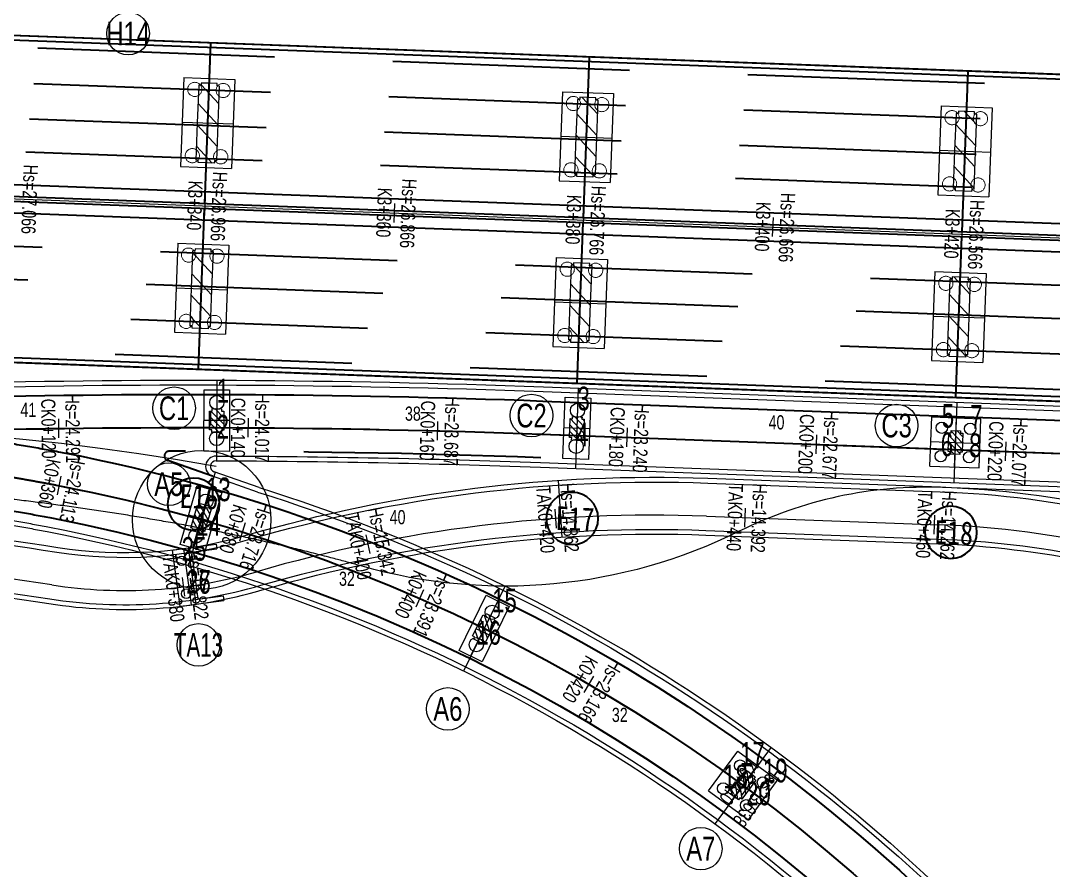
# Model space of a CAD drawing. Extents: x 0 to 558779, y 0 to 2762081.
# Drawn here: x 519542.9 to 519651.9, y 2757585.3 to 2757675 of the extents above; entities that cross this region are included whole.
import ezdxf
from ezdxf.enums import TextEntityAlignment as Align

# ---------------------------------------------------------------- set-up
doc = ezdxf.new("R2010")
doc.units = 0
doc.header["$LTSCALE"] = 20
for name, pattern in [('CENTER', [2, 1.25, -0.25, 0.25, -0.25]), ('DASHED', [19.05, 12.7, -6.35]), ('HIDDEN', [0.375, 0.25, -0.125])]:
    doc.linetypes.add(name, pattern=pattern)
for name, color, linetype in [('B-标线', 8, 'Continuous'), ('DL-中心线', 10, 'Continuous'), ('L-主桥边线', 240, 'Continuous'), ('L-洛秀互通匝道边线', 140, 'Continuous'), ('L-辅路绿化带', 3, 'Continuous'), ('LjDbCtrlPt', 7, 'Continuous'), ('QL-主线桥墩', 191, 'Continuous'), ('QL-分孔线', 4, 'Continuous'), ('QL-墩号', 6, 'Continuous'), ('QL-桥墩', 191, 'Continuous'), ('QL-桥跨数值', 6, 'Continuous'), ('RD-红线', 230, 'Continuous'), ('XW_2022', 7, 'Continuous'), ('XW_A', 7, 'Continuous'), ('XW_C', 7, 'Continuous'), ('XW_TA', 7, 'Continuous'), ('XW_海江大道（2000坐标）', 7, 'Continuous'), ('XW_红树林', 7, 'Continuous'), ('主线墩中心线', 6, 'Continuous'), ('主线墩号', 1, 'Continuous'), ('桩号-2022', 7, 'Continuous'), ('桩号-A', 7, 'Continuous'), ('桩号-C', 7, 'Continuous'), ('桩号-红树林', 7, 'Continuous'), ('点划线', 6, 'CENTER'), ('粗实线', 1, 'Continuous'), ('设计高-2022', 7, 'Continuous'), ('设计高-A', 7, 'Continuous'), ('设计高-C', 7, 'Continuous'), ('设计高-地面高-2022', 7, 'Continuous'), ('设计高-地面高-A', 7, 'Continuous'), ('设计高-地面高-C', 7, 'Continuous'), ('设计高-地面高-红树林', 7, 'Continuous'), ('设计高-红树林', 7, 'Continuous')]:
    doc.layers.add(name, color=color, linetype=linetype)
doc.layers.add('偏心', color=4, linetype='Continuous', plot=False)
doc.layers.add('坐标标注', color=6, linetype='Continuous', plot=False)
doc.layers.add('构造细实', color=5, linetype='Continuous', lineweight=15)
doc.layers.add('细虚线', color=2, linetype='DASHED', lineweight=15)
doc.styles.get("Standard").update_dxf_attribs({"font": 'fsdb_e.shx', "width": 0.7, "bigfont": 'hzdx.shx'})
doc.styles.add('仿宋', font='simfang_0.ttf', dxfattribs={"width": 0.8})
pattern_1 = [(0, (0, 2e-10), (0, 6.985), [5.08, -1.905]), (90, (0, 2e-10), (-6.985, 4e-16), [5.08, -1.905])]
pattern_2 = [(0, (0, 0), (0, 6.985), [5.08, -1.905]), (90, (0, 0), (-6.985, 4e-16), [5.08, -1.905])]

# ---------------------------------------------------------------- blocks, each defined once
blk = doc.blocks.new('(10-1)10m花瓶墩单排桩2根1.5')
h = blk.add_hatch()
h.set_pattern_fill('ANGLE', color=256)
h.set_pattern_definition(pattern_1)
h.paths.add_polyline_path([(-1.5, -0.5), (-1.5, 0.5), (-1.25, 0.5), (-1.25, 0.75), (1.25, 0.75), (1.25, 0.5), (1.5, 0.5), (1.5, -0.5), (1.25, -0.5), (1.25, -0.75), (-1.25, -0.75), (-1.25, -0.5)])
h = blk.add_hatch()
h.set_pattern_fill('ANGLE', color=256)
h.set_pattern_definition(pattern_1)
h.paths.add_polyline_path([(-1.5, -0.5), (-1.5, 0.5), (-1.25, 0.5), (-1.25, 0.75), (1.25, 0.75), (1.25, 0.5), (1.5, 0.5), (1.5, -0.5), (1.25, -0.5), (1.25, -0.75), (-1.25, -0.75), (-1.25, -0.5)])
h = blk.add_hatch()
h.set_pattern_fill('ANSI31', color=3, scale=0.15)
h.paths.add_polyline_path([(-1.5, -0.5), (-1.5, 0.5), (-1.25, 0.5), (-1.25, 0.75), (1.25, 0.75), (1.25, 0.5), (1.5, 0.5), (1.5, -0.5), (1.25, -0.5), (1.25, -0.75), (-1.25, -0.75), (-1.25, -0.5)])
at = {"layer": 'QL-桥墩', "color": 1}
for p, q in [((-3.25, -1.35), (-3.25, 1.35)), ((-3.25, 1.35), (3.25, 1.35)), ((3.25, 1.35), (3.25, -1.35)), ((3.25, -1.35), (-3.25, -1.35))]:
    blk.add_line(p, q, dxfattribs=at)
at = {"layer": 'QL-桥墩', "color": 3, "linetype": 'CENTER'}
for p, q in [((0, -1.35), (0, 1.35)), ((3.25, 0), (-3.25, 0))]:
    blk.add_line(p, q, dxfattribs=at)
at = {"layer": 'QL-桥墩', "color": 1}
blk.add_lwpolyline([(-1.5, -0.5), (-1.5, 0.5), (-1.25, 0.5), (-1.25, 0.75), (1.25, 0.75), (1.25, 0.5), (1.5, 0.5), (1.5, -0.5), (1.25, -0.5), (1.25, -0.75), (-1.25, -0.75), (-1.25, -0.5)], close=True, dxfattribs=at)
at = {"layer": 'QL-桥墩', "color": 3}
for centre in [(-1.9, 0), (1.9, 0)]:
    blk.add_circle(centre, 0.75, dxfattribs=at)
blk = doc.blocks.new('(10-2)10m花瓶墩双排桩4根1.2')
h = blk.add_hatch()
h.set_pattern_fill('ANGLE', color=256)
h.set_pattern_definition(pattern_2)
h.paths.add_polyline_path([(-1.5, -0.5), (-1.5, 0.5), (-1.25, 0.5), (-1.25, 0.75), (1.25, 0.75), (1.25, 0.5), (1.5, 0.5), (1.5, -0.5), (1.25, -0.5), (1.25, -0.75), (-1.25, -0.75), (-1.25, -0.5)])
h = blk.add_hatch()
h.set_pattern_fill('ANGLE', color=256)
h.set_pattern_definition(pattern_2)
h.paths.add_polyline_path([(-1.5, -0.5), (-1.5, 0.5), (-1.25, 0.5), (-1.25, 0.75), (1.25, 0.75), (1.25, 0.5), (1.5, 0.5), (1.5, -0.5), (1.25, -0.5), (1.25, -0.75), (-1.25, -0.75), (-1.25, -0.5)])
h = blk.add_hatch()
h.set_pattern_fill('ANSI31', color=3, scale=0.15)
h.paths.add_polyline_path([(-1.5, -0.5), (-1.5, 0.5), (-1.25, 0.5), (-1.25, 0.75), (1.25, 0.75), (1.25, 0.5), (1.5, 0.5), (1.5, -0.5), (1.25, -0.5), (1.25, -0.75), (-1.25, -0.75), (-1.25, -0.5)])
at = {"layer": 'QL-桥墩', "color": 1}
for p, q in [((-2.6, 2.6), (2.6, 2.6)), ((-2.6, 2.6), (-2.6, -2.6)), ((2.6, 2.6), (2.6, -2.6)), ((-2.6, -2.6), (2.6, -2.6))]:
    blk.add_line(p, q, dxfattribs=at)
at = {"layer": 'QL-桥墩', "color": 3, "linetype": 'CENTER'}
for p, q in [((0, 2.6), (0, -2.6)), ((-2.6, 0), (2.6, 0))]:
    blk.add_line(p, q, dxfattribs=at)
at = {"layer": 'QL-桥墩', "color": 1, "ltscale": 0.1}
blk.add_lwpolyline([(-1.5, -0.5), (-1.5, 0.5), (-1.25, 0.5), (-1.25, 0.75), (1.25, 0.75), (1.25, 0.5), (1.5, 0.5), (1.5, -0.5), (1.25, -0.5), (1.25, -0.75), (-1.25, -0.75), (-1.25, -0.5)], close=True, dxfattribs=at)
at = {"layer": 'QL-桥墩', "color": 3, "ltscale": 0.1}
for centre in [(-1.5, 1.5), (1.5, 1.5), (-1.5, -1.5), (1.5, -1.5)]:
    blk.add_circle(centre, 0.6, dxfattribs=at)
blk = doc.blocks.new('(9-1)8.5m花瓶墩单排桩2根1.5')
h = blk.add_hatch()
h.set_pattern_fill('ANGLE', color=256)
h.set_pattern_definition(pattern_1)
h.paths.add_polyline_path([(-1.25, -0.5), (-1.25, 0.5), (-1, 0.5), (-1, 0.75), (1, 0.75), (1, 0.5), (1.25, 0.5), (1.25, -0.5), (1, -0.5), (1, -0.75), (-1, -0.75), (-1, -0.5)])
h = blk.add_hatch()
h.set_pattern_fill('ANGLE', color=256)
h.set_pattern_definition(pattern_1)
h.paths.add_polyline_path([(-1.25, -0.5), (-1.25, 0.5), (-1, 0.5), (-1, 0.75), (1, 0.75), (1, 0.5), (1.25, 0.5), (1.25, -0.5), (1, -0.5), (1, -0.75), (-1, -0.75), (-1, -0.5)])
h = blk.add_hatch()
h.set_pattern_fill('ANSI31', color=3, scale=0.15)
h.paths.add_polyline_path([(-1.25, -0.5), (-1.25, 0.5), (-1, 0.5), (-1, 0.75), (1, 0.75), (1, 0.5), (1.25, 0.5), (1.25, -0.5), (1, -0.5), (1, -0.75), (-1, -0.75), (-1, -0.5)])
at = {"layer": 'QL-桥墩', "color": 1}
for p, q in [((-3.25, -1.35), (-3.25, 1.35)), ((-3.25, 1.35), (3.25, 1.35)), ((3.25, 1.35), (3.25, -1.35)), ((3.25, -1.35), (-3.25, -1.35))]:
    blk.add_line(p, q, dxfattribs=at)
at = {"layer": 'QL-桥墩', "color": 3, "linetype": 'CENTER'}
for p, q in [((0, -1.35), (0, 1.35)), ((3.25, 0), (-3.25, 0))]:
    blk.add_line(p, q, dxfattribs=at)
at = {"layer": 'QL-桥墩', "color": 1, "ltscale": 0.1}
blk.add_lwpolyline([(-1.25, -0.5), (-1.25, 0.5), (-1, 0.5), (-1, 0.75), (1, 0.75), (1, 0.5), (1.25, 0.5), (1.25, -0.5), (1, -0.5), (1, -0.75), (-1, -0.75), (-1, -0.5)], close=True, dxfattribs=at)
at = {"layer": 'QL-桥墩', "color": 3}
for centre in [(-1.9, 0), (1.9, 0)]:
    blk.add_circle(centre, 0.75, dxfattribs=at)
blk = doc.blocks.new('(9-2)8.5m花瓶墩双排桩4根1.2')
h = blk.add_hatch()
h.set_pattern_fill('ANGLE', color=256)
h.set_pattern_definition(pattern_2)
h.paths.add_polyline_path([(-1.25, -0.5), (-1.25, 0.5), (-1, 0.5), (-1, 0.75), (1, 0.75), (1, 0.5), (1.25, 0.5), (1.25, -0.5), (1, -0.5), (1, -0.75), (-1, -0.75), (-1, -0.5)])
h = blk.add_hatch()
h.set_pattern_fill('ANGLE', color=256)
h.set_pattern_definition(pattern_2)
h.paths.add_polyline_path([(-1.25, -0.5), (-1.25, 0.5), (-1, 0.5), (-1, 0.75), (1, 0.75), (1, 0.5), (1.25, 0.5), (1.25, -0.5), (1, -0.5), (1, -0.75), (-1, -0.75), (-1, -0.5)])
h = blk.add_hatch()
h.set_pattern_fill('ANSI31', color=3, scale=0.15)
h.paths.add_polyline_path([(-1.25, -0.5), (-1.25, 0.5), (-1, 0.5), (-1, 0.75), (1, 0.75), (1, 0.5), (1.25, 0.5), (1.25, -0.5), (1, -0.5), (1, -0.75), (-1, -0.75), (-1, -0.5)])
at = {"layer": 'QL-桥墩', "color": 1}
for p, q in [((-2.6, 2.6), (2.6, 2.6)), ((-2.6, 2.6), (-2.6, -2.6)), ((2.6, 2.6), (2.6, -2.6)), ((-2.6, -2.6), (2.6, -2.6))]:
    blk.add_line(p, q, dxfattribs=at)
at = {"layer": 'QL-桥墩', "color": 3, "linetype": 'CENTER'}
for p, q in [((0, 2.6), (0, -2.6)), ((-2.6, 0), (2.6, 0))]:
    blk.add_line(p, q, dxfattribs=at)
at = {"layer": 'QL-桥墩', "color": 1}
blk.add_lwpolyline([(-1.25, -0.5), (-1.25, 0.5), (-1, 0.5), (-1, 0.75), (1, 0.75), (1, 0.5), (1.25, 0.5), (1.25, -0.5), (1, -0.5), (1, -0.75), (-1, -0.75), (-1, -0.5)], close=True, dxfattribs=at)
at = {"layer": 'QL-桥墩', "color": 3, "ltscale": 0.1}
for centre in [(-1.5, 1.5), (1.5, 1.5), (-1.5, -1.5), (1.5, -1.5)]:
    blk.add_circle(centre, 0.6, dxfattribs=at)
blk = doc.blocks.new('6.5m桩柱式台')
at = {"layer": 'QL-桥墩', "color": 1}
for p, q in [((3, 1.2), (-3, 1.2)), ((-3, 1.2), (-3, -0.5)), ((3, 1.2), (3, -0.5)), ((3, -0.5), (-3, -0.5))]:
    blk.add_line(p, q, dxfattribs=at)
at = {"layer": 'QL-桥墩', "color": 3}
for p, q in [((3, 0), (-3, 0)), ((-3, -0.5), (-3, -3.5)), ((2.5, -0.8), (-2.5, -0.8)), ((-2.5, -0.8), (-2.5, -3.5)), ((2.5, -0.8), (2.5, -3.5)), ((3, -0.5), (3, -3.5)), ((-2.5, -3.5), (-3, -3.5)), ((3, -3.5), (2.5, -3.5))]:
    blk.add_line(p, q, dxfattribs=at)
for centre in [(-1.75, 0.35), (1.75, 0.35)]:
    blk.add_circle(centre, 0.5, dxfattribs=at)
blk = doc.blocks.new('E12-E19')
at = {"layer": '构造细实'}
h = blk.add_hatch(dxfattribs=at)
h.set_pattern_fill('ANSI31', color=4, scale=50, style=0)
h.paths.add_polyline_path([(56099, 44434), (56494, 44434), (56889, 44434), (56889, 44459), (56914, 44459), (56914, 44544), (56914, 44629), (56889, 44629), (56889, 44654), (56494, 44654), (56099, 44654), (56099, 44629), (56074, 44629), (56074, 44544), (56074, 44459), (56099, 44459)])
at = {"layer": '粗实线'}
for p, q in [((56024, 44814), (56024, 44274)), ((56964, 44814), (56024, 44814)), ((56964, 44814), (56964, 44274)), ((56964, 44274), (56024, 44274))]:
    blk.add_line(p, q, dxfattribs=at)
at = {"layer": '粗实线', "color": 4}
for points in [[(56099, 44434), (56099, 44459), (56074, 44459), (56074, 44544), (56074, 44629), (56099, 44629), (56099, 44654)], [(56099, 44434), (56494, 44434), (56889, 44434), (56889, 44459), (56914, 44459), (56914, 44544), (56914, 44629), (56889, 44629), (56889, 44654), (56494, 44654), (56099, 44654)]]:
    blk.add_lwpolyline(points, dxfattribs=at)
at = {"layer": '细虚线', "ltscale": 5}
for centre in [(56144, 44694), (56844, 44694), (56144, 44394), (56844, 44394)]:
    blk.add_circle(centre, 75, dxfattribs=at)
blk = doc.blocks.new('40m水中墩')
at = {"layer": '点划线'}
for p, q in [((0.18, 4.7), (-0.18, -4.7)), ((-2.7, 0.1), (2.7, -0.1))]:
    blk.add_line(p, q, dxfattribs=at)
at = {"xscale": 0.01, "yscale": 0.01, "zscale": 0.01, "rotation": 87.8660175350608}
blk.add_blockref('E12-E19', (424.09, -581.14), dxfattribs=at)
blk = doc.blocks.new('标注墩')
at = {"layer": '主线墩号', "lineweight": 35}
blk.add_circle((0, -28.5), 5.5, dxfattribs=at)
blk = doc.blocks.new('主线桥墩10.09')
at = {"layer": 'L-主桥边线', "color": 3, "lineweight": 35}
for points in [[(1927.4958, -307.3726, 0.02003161), (2286.864, -335.2068), (3681.65, -387.174)], [(1927.5544, -306.876), (1927.5544, -306.876, 0.02003161), (2286.8826, -334.7071), (3681.6686, -386.6743)]]:
    blk.add_lwpolyline(points, format="xyb", dxfattribs=at)
at = {"layer": 'L-主桥边线', "lineweight": 35, "ltscale": 2, "flags": 128}
for points in [[(2502.1443, -325.7156), (2701.9882, -333.1614)], [(2356.2377, -354.8033), (3416.4211, -394.3038)]]:
    blk.add_lwpolyline(points, dxfattribs=at)
at = {"layer": '主线墩中心线', "linetype": 'CENTER', "lineweight": 35}
for p, q in [((2541.4662, -344.1924), (2542.0992, -327.2042)), ((2581.4385, -345.6817), (2582.0714, -328.6935)), ((2621.4107, -347.171), (2622.0437, -330.1828)), ((2540.8146, -361.6803), (2541.4476, -344.6921)), ((2580.7869, -363.1696), (2581.4198, -346.1814)), ((2620.7592, -364.6589), (2621.3921, -347.6707))]:
    blk.add_line(p, q, dxfattribs=at)
at = {"layer": '主线墩号', "rotation": 0.000233533772675}
for p in [(2541.7827, -335.6983), (2581.7549, -337.1876), (2621.7272, -338.6769), (2541.1311, -353.1862), (2581.1034, -354.6755), (2621.0756, -356.1648)]:
    blk.add_blockref('40m水中墩', p, dxfattribs=at)
at = {"layer": '主线墩号', "lineweight": 35, "xscale": -0.4999999999811969, "yscale": 0.5, "zscale": 0.5, "rotation": 357.8660175121046}
for p in [(2540.8146, -361.6803), (2580.7859, -363.1962), (2620.7592, -364.6589)]:
    blk.add_blockref('标注墩', p, dxfattribs=at)
at = {"layer": '主线墩号', "lineweight": 35, "style": '仿宋', "width": 0.8}
for s, p in [('E16', (2540.8576, -375.1371)), ('E17', (2580.5609, -377.469)), ('E18', (2620.5342, -378.9317))]:
    blk.add_text(s, height=2.5, rotation=357.768209, dxfattribs=at).set_placement(p, align=Align.MIDDLE_CENTER)

msp = doc.modelspace()

# ---------------------------------------------------------------- linework, layer by layer
at = {"layer": 'B-标线', "linetype": 'HIDDEN', "lineweight": 35, "ltscale": 5}
msp.add_line((519563.15, 2757626.914), (519558.431, 2757628.569), dxfattribs=at)
at = {"layer": 'B-标线', "linetype": 'HIDDEN', "lineweight": 35, "ltscale": 5, "flags": 128}
for points in [[(516322.438, 2758316.933), (516956.171, 2758023.087, 0.0793686), (517564.823, 2757850.856), (518947.799, 2757687.806, 0.0200316), (519307.547, 2757659.942), (521003.552, 2757596.752)], [(516320.965, 2758313.758), (516954.699, 2758019.912, 0.0793686), (517564.414, 2757847.38), (518947.39, 2757684.33, 0.0200316), (519307.417, 2757656.444), (521003.422, 2757593.254)], [(516319.388, 2758310.356), (516953.121, 2758016.51, 0.0793686), (517563.975, 2757843.656), (518946.951, 2757680.605, 0.0200316), (519307.277, 2757652.697), (521003.282, 2757589.507)], [(516317.81, 2758306.954), (516951.544, 2758013.108, 0.0793686), (517563.535, 2757839.932), (518946.511, 2757676.881, 0.0200316), (519307.137, 2757648.95), (521003.142, 2757585.76)], [(518722.616, 2757735.5), (518950.258, 2757708.661, 0.0200316), (519308.329, 2757680.927), (521004.334, 2757617.737)], [(518722.177, 2757731.776), (518949.819, 2757704.937, 0.0200316), (519308.189, 2757677.18), (521004.194, 2757613.99)], [(518721.738, 2757728.051), (518949.38, 2757701.213, 0.0200316), (519308.05, 2757673.433), (521004.055, 2757610.243)], [(518721.328, 2757724.575), (518948.97, 2757697.737, 0.0200316), (519307.919, 2757669.935), (521003.924, 2757606.745)], [(519188.271, 2757654.447, 0.0103217), (519373.607, 2757635.849, 0.0089021), (519426.915, 2757632.563, 0.0001389), (519427.753, 2757632.527, 0.0002778), (519429.467, 2757632.454, 0.0002778), (519431.233, 2757632.38, 0.0002778), (519433.058, 2757632.307, 0.0002778), (519434.946, 2757632.232, 0.0002778), (519436.906, 2757632.157, 0.0002778), (519438.947, 2757632.082, 0.0002778), (519441.078, 2757632.005, 0.0002778), (519443.313, 2757631.927, 0.0002778), (519445.67, 2757631.847, 0.0002778), (519448.17, 2757631.766, 0.0002778), (519450.843, 2757631.681, 0.0002778), (519453.731, 2757631.594, 0.0002778), (519456.896, 2757631.501, 0.0002623), (519460.228, 2757631.407, 0.0002315), (519463.56, 2757631.316, 0.0002006), (519466.892, 2757631.228, 0.0001698), (519470.224, 2757631.143, 0.0001389), (519473.556, 2757631.059, 0.000108), (519476.889, 2757630.978, 0.0000772), (519480.221, 2757630.897, 0.0000463), (519483.553, 2757630.817, 0.0000154), (519486.886, 2757630.738, -0.0001286), (519490.218, 2757630.658, -0.0003858), (519493.55, 2757630.575, -0.000643), (519496.883, 2757630.485, -0.0009002), (519500.214, 2757630.385, -0.0011574), (519503.546, 2757630.271, -0.0014146), (519506.877, 2757630.14, -0.0016718), (519510.206, 2757629.988, -0.001929), (519513.535, 2757629.812, -0.0021862), (519516.862, 2757629.609, -0.0023148), (519520.021, 2757629.388, -0.0023148), (519522.901, 2757629.159, -0.0023148), (519525.565, 2757628.923, -0.0023148), (519528.054, 2757628.678, -0.0023148), (519530.398, 2757628.426, -0.0023148), (519532.62, 2757628.167, -0.0023148), (519534.736, 2757627.9, -0.0023148), (519536.759, 2757627.625, -0.0023148), (519538.7, 2757627.344, -0.0023148), (519540.568, 2757627.055, -0.0023148), (519542.37, 2757626.759, -0.0023148), (519544.112, 2757626.457, -0.0023148), (519545.799, 2757626.148, -0.0011574), (519546.623, 2757625.991, -0.3342123), (519691.822, 2757465.459, -0.0031293), (519692.008, 2757463.245, -0.003215), (519692.166, 2757461.028, -0.0033008), (519692.296, 2757458.81, -0.0033865), (519692.395, 2757456.59, -0.0034722), (519692.465, 2757454.369, -0.003558), (519692.503, 2757452.147, -0.0036437), (519692.509, 2757449.925, -0.0037294), (519692.482, 2757447.703, -0.0038152), (519692.422, 2757445.481, -0.003858), (519692.328, 2757443.285, -0.003858), (519692.204, 2757441.137, -0.003858), (519692.049, 2757439.035, -0.003858), (519691.866, 2757436.975, -0.003858), (519691.655, 2757434.958, -0.003858), (519691.417, 2757432.98, -0.003858), (519691.153, 2757431.04, -0.003858), (519690.865, 2757429.138, -0.003858), (519690.552, 2757427.27, -0.0034722), (519690.251, 2757425.619, -0.0869089), (519675.628, 2757386.884, -0.0030719), (519674.858, 2757385.6, -0.0027325), (519674.138, 2757384.431, -0.0027325), (519673.382, 2757383.234, -0.0027325), (519672.588, 2757382.006, -0.0027325), (519671.753, 2757380.744, -0.0027325), (519670.871, 2757379.445, -0.0027325), (519669.939, 2757378.102, -0.0027325), (519668.95, 2757376.709, -0.0027325), (519667.897, 2757375.261, -0.0027325), (519666.77, 2757373.745, -0.0027325), (519665.556, 2757372.151, -0.0027325), (519664.24, 2757370.46, -0.0026271), (519662.856, 2757368.722, -0.0024163), (519661.455, 2757366.997, -0.0022056), (519660.038, 2757365.285, -0.0019948), (519658.607, 2757363.585, -0.001784), (519657.162, 2757361.896, -0.0015732), (519655.707, 2757360.217, -0.0013624), (519654.241, 2757358.547, -0.0011516), (519652.768, 2757356.883, -0.0009408), (519651.287, 2757355.226, -0.0163718), (519621.173, 2757323.784, 0.0199711), (519588.283, 2757288.944, -0.0243726), (519547.78, 2757246.79)]]:
    msp.add_lwpolyline(points, format="xyb", dxfattribs=at)
at = {"layer": 'B-标线', "lineweight": 35, "flags": 128}
for points in [[(518725.387, 2757720.573), (518948.561, 2757694.261, 0.0200316), (519307.789, 2757666.438), (521003.794, 2757603.247)], [(518725.036, 2757717.593), (518948.209, 2757691.282, 0.0200316), (519307.677, 2757663.44), (521003.682, 2757600.25)], [(519532.817, 2757631.669, -0.0002313), (519533.042, 2757631.641, -0.0023148), (519535.19, 2757631.37, -0.0023148), (519537.246, 2757631.091, -0.0023148), (519539.219, 2757630.805, -0.0023148), (519541.119, 2757630.511, -0.0023148), (519542.953, 2757630.21, -0.0023148), (519544.727, 2757629.902, -0.0023148), (519546.446, 2757629.588, -0.0011574), (519547.286, 2757629.428, -0.1661679), (519650.302, 2757570.478)], [(519541.787, 2757623.308, -0.0023148), (519543.497, 2757623.011, -0.0023148), (519545.153, 2757622.708, -0.0011574), (519545.961, 2757622.554, -0.3342123), (519688.336, 2757465.144, -0.0031293)]]:
    msp.add_lwpolyline(points, format="xyb", dxfattribs=at)
at = {"layer": 'B-标线', "lineweight": 35, "ltscale": 5, "flags": 128}
for points in [[(519427.068, 2757636.06, 0.0177544), (519533.308, 2757635.183, -0.0161243), (519598.014, 2757634.86), (519726.918, 2757630.057)], [(519426.915, 2757632.563, 0.0177544), (519533.404, 2757631.684, -0.0161243), (519597.884, 2757631.362), (519726.787, 2757626.56)]]:
    msp.add_lwpolyline(points, format="xyb", dxfattribs=at)
at = {"layer": 'B-标线', "linetype": 'HIDDEN', "lineweight": 35, "ltscale": 5}
for centre, radius, start, end in [((519558.555, 2757629.053), 0.5, 90.12046, 255.64948), ((519560.651, 2756632.056), 997.5, 87.866251, 90.120459)]:
    msp.add_arc(centre, radius, start, end, dxfattribs=at)
at = {"layer": 'DL-中心线', "linetype": 'CENTER', "lineweight": 35, "ltscale": 5, "flags": 128}
for points in [[(519188.271, 2757654.447, 0.0103217), (519373.607, 2757635.849, 0.0089021), (519426.915, 2757632.563, 0.0001389), (519427.753, 2757632.527, 0.0002778), (519429.467, 2757632.454, 0.0002778), (519431.233, 2757632.38, 0.0002778), (519433.058, 2757632.307, 0.0002778), (519434.946, 2757632.232, 0.0002778), (519436.906, 2757632.157, 0.0002778), (519438.947, 2757632.082, 0.0002778), (519441.078, 2757632.005, 0.0002778), (519443.313, 2757631.927, 0.0002778), (519445.67, 2757631.847, 0.0002778), (519448.17, 2757631.766, 0.0002778), (519450.843, 2757631.681, 0.0002778), (519453.731, 2757631.594, 0.0002778), (519456.896, 2757631.501, 0.0002623), (519460.228, 2757631.407, 0.0002315), (519463.56, 2757631.316, 0.0002006), (519466.892, 2757631.228, 0.0001698), (519470.224, 2757631.143, 0.0001389), (519473.556, 2757631.059, 0.000108), (519476.889, 2757630.978, 0.0000772), (519480.221, 2757630.897, 0.0000463), (519483.553, 2757630.817, 0.0000154), (519486.886, 2757630.738, -0.0001286), (519490.218, 2757630.658, -0.0003858), (519493.55, 2757630.575, -0.000643), (519496.883, 2757630.485, -0.0009002), (519500.214, 2757630.385, -0.0011574), (519503.546, 2757630.271, -0.0014146), (519506.877, 2757630.14, -0.0016718), (519510.206, 2757629.988, -0.001929), (519513.535, 2757629.812, -0.0021862), (519516.862, 2757629.609, -0.0023148), (519520.021, 2757629.388, -0.0023148), (519522.901, 2757629.159, -0.0023148), (519525.565, 2757628.923, -0.0023148), (519528.054, 2757628.678, -0.0023148), (519530.398, 2757628.426, -0.0023148), (519532.62, 2757628.167, -0.0023148), (519534.736, 2757627.9, -0.0023148), (519536.759, 2757627.625, -0.0023148), (519538.7, 2757627.344, -0.0023148), (519540.568, 2757627.055, -0.0023148), (519542.37, 2757626.759, -0.0023148), (519544.112, 2757626.457, -0.0023148), (519545.799, 2757626.148, -0.0011574), (519546.623, 2757625.991, -0.3342123), (519691.822, 2757465.459, -0.0031293), (519692.008, 2757463.245, -0.003215), (519692.166, 2757461.028, -0.0033008), (519692.296, 2757458.81, -0.0033865), (519692.395, 2757456.59, -0.0034722), (519692.465, 2757454.369, -0.003558), (519692.503, 2757452.147, -0.0036437), (519692.509, 2757449.925, -0.0037294), (519692.482, 2757447.703, -0.0038152), (519692.422, 2757445.481, -0.003858), (519692.328, 2757443.285, -0.003858), (519692.204, 2757441.137, -0.003858), (519692.049, 2757439.035, -0.003858), (519691.866, 2757436.975, -0.003858), (519691.655, 2757434.958, -0.003858), (519691.417, 2757432.98, -0.003858), (519691.153, 2757431.04, -0.003858), (519690.865, 2757429.138, -0.003858), (519690.552, 2757427.27, -0.0034722), (519690.251, 2757425.619, -0.0869089), (519675.628, 2757386.884, -0.0030719), (519674.858, 2757385.6, -0.0027325), (519674.138, 2757384.431, -0.0027325), (519673.382, 2757383.234, -0.0027325), (519672.588, 2757382.006, -0.0027325), (519671.753, 2757380.744, -0.0027325), (519670.871, 2757379.445, -0.0027325), (519669.939, 2757378.102, -0.0027325), (519668.95, 2757376.709, -0.0027325), (519667.897, 2757375.261, -0.0027325), (519666.77, 2757373.745, -0.0027325), (519665.556, 2757372.151, -0.0027325), (519664.24, 2757370.46, -0.0026271), (519662.856, 2757368.722, -0.0024163), (519661.455, 2757366.997, -0.0022056), (519660.038, 2757365.285, -0.0019948), (519658.607, 2757363.585, -0.001784), (519657.162, 2757361.896, -0.0015732), (519655.707, 2757360.217, -0.0013624), (519654.241, 2757358.547, -0.0011516), (519652.768, 2757356.883, -0.0009408), (519651.287, 2757355.226, -0.0163718), (519621.173, 2757323.784, 0.0199711), (519588.283, 2757288.944, -0.0243726), (519547.78, 2757246.79)], [(519426.915, 2757632.563, 0.0177544), (519533.404, 2757631.684, -0.0161243), (519597.884, 2757631.362), (520355.354, 2757603.14)]]:
    msp.add_lwpolyline(points, format="xyb", dxfattribs=at)
at = {"layer": 'L-主桥边线', "lineweight": 35, "ltscale": 2}
msp.add_line((519377.728, 2757645.069), (520437.281, 2757605.592), dxfattribs=at)
at = {"layer": 'L-主桥边线', "lineweight": 35, "ltscale": 2, "flags": 128}
for points in [[(518705.379, 2757721.673), (518948.414, 2757693.019, 0.0200316), (519307.742, 2757665.188), (520702.528, 2757613.221)], [(518705.32, 2757721.176), (518948.356, 2757692.523, 0.0200316), (519307.724, 2757664.689), (520702.51, 2757612.722)]]:
    msp.add_lwpolyline(points, format="xyb", dxfattribs=at)
for points in [[(519522.985, 2757673.68), (519722.829, 2757666.234)], [(519523.004, 2757674.18), (519722.848, 2757666.734)], [(519377.747, 2757645.568), (520437.3, 2757606.091)]]:
    msp.add_lwpolyline(points, dxfattribs=at)
at = {"layer": 'L-洛秀互通匝道边线'}
for p, q in [((519567.899, 2757625.248), (519563.15, 2757626.914)), ((519568.064, 2757625.72), (519563.316, 2757627.385))]:
    msp.add_line(p, q, dxfattribs=at)
at = {"layer": 'L-洛秀互通匝道边线', "flags": 128}
for points in [[(519427.133, 2757637.559, 0.0177544), (519533.268, 2757636.683, -0.0161243), (519598.07, 2757636.359), (520329.672, 2757609.101)], [(519427.111, 2757637.059, 0.0177544), (519533.281, 2757636.183, -0.0161243), (519598.051, 2757635.859), (520329.653, 2757608.601)], [(519563.515, 2757629.052, -0.0085924), (519597.772, 2757628.364), (519716.294, 2757623.948)], [(519563.516, 2757628.552, -0.0085916), (519597.753, 2757627.865), (519716.275, 2757623.449)], [(519460.491, 2757623.733, 0.0098499), (519499.722, 2757623.01, -0.0388859), (519546.798, 2757619.404, 0.1097256), (519566.706, 2757620.688, -0.080223), (519615.438, 2757626.705), (519639.992, 2757625.79, -0.0895899), (519676.106, 2757617.868)], [(519460.472, 2757623.233, 0.0098499), (519499.723, 2757622.51, -0.0388859), (519546.722, 2757618.91, 0.1097256), (519566.846, 2757620.207, -0.080223), (519615.419, 2757626.205), (519639.973, 2757625.291, -0.0905997), (519676.296, 2757617.246)], [(519568.056, 2757625.722, -0.1369392), (519651.428, 2757571.469, -0.1369392)], [(519567.899, 2757625.248, -0.1369504), (519651.053, 2757571.139, -0.1369504)], [(519541.621, 2757622.322, -0.0023148), (519543.322, 2757622.027, -0.0023148), (519544.968, 2757621.725, -0.0011573), (519545.772, 2757621.572, -0.1661679), (519644.297, 2757565.193)], [(519460.281, 2757618.237, 0.0098499), (519499.729, 2757617.51, -0.0388859), (519545.954, 2757613.969, 0.1097256), (519568.242, 2757615.406, -0.080223), (519615.233, 2757621.209), (519639.787, 2757620.294, -0.0806616), (519670.744, 2757614.076)], [(519541.538, 2757621.829, -0.0023148), (519543.234, 2757621.535, -0.0023148), (519544.875, 2757621.234, -0.0011573), (519545.677, 2757621.081, -0.1661679), (519643.921, 2757564.863)], [(519460.262, 2757617.737, 0.0098499), (519499.73, 2757617.01, -0.0388859), (519545.877, 2757613.475, 0.1097256), (519568.382, 2757614.926, -0.080223), (519615.214, 2757620.709), (519639.768, 2757619.794, -0.0820799), (519671.085, 2757613.413)]]:
    msp.add_lwpolyline(points, format="xyb", dxfattribs=at)
at = {"layer": 'L-洛秀互通匝道边线'}
for radius in [1.1, 0.6]:
    msp.add_arc((519563.515, 2757627.952), radius, 89.83526, 250.66952, dxfattribs=at)
at = {"layer": 'L-辅路绿化带', "lineweight": 0, "flags": 128}
for points in [[(519375.907, 2756956.026, -0.0968453), (519606.732, 2757263.593, 0.1251069), (519879.487, 2757672.743), (520150.421, 2758440.955)], [(519379.531, 2756954.334, -0.0968312), (519609.412, 2757260.623, 0.1251069), (519883.259, 2757671.413), (520154.193, 2758439.624)]]:
    msp.add_lwpolyline(points, format="xyb", dxfattribs=at)
at = {"layer": 'LjDbCtrlPt', "flags": 128}
msp.add_lwpolyline([(519563.515, 2757627.952), (519559.43, 2757628.655), (519555.347, 2757629.292), (519551.264, 2757629.864), (519547.182, 2757630.371), (519543.104, 2757630.813), (519539.035, 2757631.194), (519532.817, 2757631.669)], dxfattribs=at)
at = {"layer": 'QL-分孔线', "color": 1}
for p, q in [((519563.6, 2757637.051), (519563.575, 2757628.551)), ((519563.43, 2757627.345), (519560.622, 2757617.514)), ((519599.62, 2757626.481), (519600.013, 2757620.494))]:
    msp.add_line(p, q, dxfattribs=at)
at = {"layer": 'QL-分孔线'}
for p, q in [((519601.76, 2757636.221), (519601.444, 2757627.727)), ((519641.733, 2757634.732), (519641.416, 2757626.238)), ((519560.067, 2757619.279), (519560.877, 2757613.333)), ((519594.025, 2757615.339), (519589.621, 2757606.361)), ((519622.114, 2757598.314), (519616.191, 2757590.256))]:
    msp.add_line(p, q, dxfattribs=at)
at = {"layer": 'QL-墩号'}
for centre in [(519554.232, 2757673.635), (519559.087, 2757634.096), (519596.816, 2757633.322), (519635.359, 2757632.269), (519558.527, 2757626.086), (519561.666, 2757609.112), (519587.987, 2757602.355), (519614.684, 2757587.612)]:
    msp.add_circle(centre, 2.25, dxfattribs=at)
at = {"layer": 'RD-红线'}
msp.add_lwpolyline([(519888.581, 2757616.479), (519640.212, 2757625.732, 0.1252399), (519618.755, 2757621.115, -0.1864406), (519578.926, 2757617.422, 0.0008182), (519578.365, 2757617.58, 0.0009819), (519577.685, 2757617.769, 0.0009737), (519577.004, 2757617.955, 0.0009654), (519576.321, 2757618.139, 0.0009572), (519575.638, 2757618.32, 0.0024151), (519573.806, 2757618.793, 0.0023611), (519571.968, 2757619.249, 0.0023071), (519570.122, 2757619.688, 0.0022531), (519568.271, 2757620.111, 0.0021991), (519566.413, 2757620.518, 0.0021451), (519564.549, 2757620.909, 0.0020911), (519562.68, 2757621.285, 0.0020371), (519560.805, 2757621.646, 0.001983), (519558.924, 2757621.992, 0.001929), (519557.039, 2757622.324, 0.0018749), (519555.149, 2757622.642, 0.0018209), (519553.254, 2757622.947, 0.0017668), (519551.354, 2757623.238, 0.0017128), (519549.45, 2757623.517, 0.0016587), (519547.542, 2757623.783, 0.0016046), (519545.629, 2757624.037, 0.0015505), (519543.712, 2757624.279, 0.0014964), (519541.792, 2757624.509, 0.0014423)], format="xyb", dxfattribs=at)
at = {"layer": 'XW_2022', "color": 4}
msp.add_line((519307.733, 2757664.939), (520743.918, 2757611.429), dxfattribs=at)
msp.add_line((519307.733, 2757664.939), (520743.918, 2757611.429), dxfattribs=at)
at = {"layer": 'XW_A', "color": 1, "flags": 128}
msp.add_lwpolyline([(519541.248, 2757626.945, -0.0026741), (519543.297, 2757626.6, -0.0027741), (519545.343, 2757626.233, -0.0014652), (519546.393, 2757626.035, -0.0003256), (519546.623, 2757625.991)], format="xyb", dxfattribs=at)
msp.add_lwpolyline([(519541.248, 2757626.945, -0.0026741), (519543.297, 2757626.6, -0.0027741), (519545.343, 2757626.233, -0.0014652), (519546.393, 2757626.035, -0.0003256), (519546.623, 2757625.991)], format="xyb", dxfattribs=at)
at = {"layer": 'XW_A', "color": 2}
msp.add_arc((519512.554, 2757449.245), 180, 5.16833, 79.08939, dxfattribs=at)
msp.add_arc((519512.554, 2757449.245), 180, 5.16833, 79.08939, dxfattribs=at)
at = {"layer": 'XW_C', "color": 4}
msp.add_line((519597.884, 2757631.362), (520355.354, 2757603.14), dxfattribs=at)
msp.add_line((519597.884, 2757631.362), (520355.354, 2757603.14), dxfattribs=at)
at = {"layer": 'XW_C', "color": 2}
msp.add_arc((519560.651, 2756632.056), 1000, 87.866251, 91.561352, dxfattribs=at)
msp.add_arc((519560.651, 2756632.056), 1000, 87.866251, 91.561352, dxfattribs=at)
at = {"layer": 'XW_TA', "color": 4}
msp.add_line((519615.289, 2757622.708), (519639.843, 2757621.793), dxfattribs=at)
msp.add_line((519615.289, 2757622.708), (519639.843, 2757621.793), dxfattribs=at)
at = {"layer": 'XW_TA', "color": 2}
for centre, radius, start, end in [((519609.704, 2757472.812), 150, 87.86625, 106.21271), ((519609.704, 2757472.812), 150, 87.86625, 106.21271), ((519636.12, 2757521.862), 100, 66.3866, 87.86625), ((519636.12, 2757521.862), 100, 66.3866, 87.86625), ((519553.863, 2757664.858), 50, 261.16566, 286.21271), ((519553.863, 2757664.858), 50, 261.16566, 286.21271)]:
    msp.add_arc(centre, radius, start, end, dxfattribs=at)
at = {"layer": 'XW_海江大道（2000坐标）', "color": 2}
msp.add_arc((518938.306, 2758004.68), 1000, 312.049004, 340.573195, dxfattribs=at)
msp.add_arc((518938.306, 2758004.68), 1000, 312.049004, 340.573195, dxfattribs=at)
at = {"layer": 'XW_红树林', "color": 4}
msp.add_line((519615.289, 2757622.708), (519639.843, 2757621.793), dxfattribs=at)
at = {"layer": 'XW_红树林', "color": 2}
for centre, radius, start, end in [((519609.704, 2757472.812), 150, 87.86625, 106.21271), ((519636.12, 2757521.862), 100, 66.3866, 87.86625), ((519500.111, 2757319.01), 300, 81.16566, 90.07317), ((519553.863, 2757664.858), 50, 261.16566, 286.21271)]:
    msp.add_arc(centre, radius, start, end, dxfattribs=at)
at = {"layer": '偏心'}
msp.add_circle((519561.995, 2757622.321), 7.316, dxfattribs=at)
at = {"layer": '设计高-地面高-2022'}
for p, q in [((519562.354, 2757656.453), (519562.279, 2757654.454)), ((519582.34, 2757655.708), (519582.266, 2757653.709)), ((519602.326, 2757654.963), (519602.252, 2757652.965)), ((519622.312, 2757654.219), (519622.238, 2757652.22)), ((519642.298, 2757653.474), (519642.224, 2757651.475))]:
    msp.add_line(p, q, dxfattribs=at)
at = {"layer": '设计高-地面高-A'}
for p, q in [((519547.117, 2757626.914), (519546.735, 2757624.951)), ((519566.605, 2757621.986), (519566.007, 2757620.077)), ((519585.425, 2757614.927), (519584.62, 2757613.096)), ((519603.347, 2757605.825), (519602.344, 2757604.095)), ((519620.149, 2757594.792), (519618.96, 2757593.184))]:
    msp.add_line(p, q, dxfattribs=at)
at = {"layer": '设计高-地面高-C'}
for p, q in [((519566.891, 2757633.036), (519566.879, 2757631.036)), ((519546.872, 2757632.961), (519546.899, 2757630.961)), ((519586.908, 2757632.711), (519586.856, 2757630.712)), ((519606.908, 2757632.027), (519606.833, 2757630.028)), ((519626.894, 2757631.282), (519626.819, 2757629.284)), ((519646.88, 2757630.537), (519646.805, 2757628.539))]:
    msp.add_line(p, q, dxfattribs=at)
at = {"layer": '设计高-地面高-红树林'}
for p, q in [((519599.274, 2757623.451), (519599.412, 2757621.456)), ((519619.368, 2757623.557), (519619.293, 2757621.558)), ((519639.354, 2757622.812), (519639.279, 2757620.813)), ((519579.341, 2757620.728), (519579.743, 2757618.769)), ((519559.947, 2757616.237), (519560.195, 2757614.253))]:
    msp.add_line(p, q, dxfattribs=at)

# ---------------------------------------------------------------- block references
at = {"layer": 'QL-主线桥墩'}
msp.add_blockref('主线桥墩10.09', (517020.86, 2757999.896), dxfattribs=at)
at = {"layer": 'QL-桥墩', "lineweight": 35}
for name, p, rotation in [('(9-1)8.5m花瓶墩单排桩2根1.5', (519563.587, 2757632.801), 89.83189021703838), ('(9-1)8.5m花瓶墩单排桩2根1.5', (519601.602, 2757631.974), 87.86625112163902), ('(9-2)8.5m花瓶墩双排桩4根1.2', (519641.574, 2757630.485), 87.86625110164258), ('(10-1)10m花瓶墩单排桩2根1.5', (519561.93, 2757622.457), 74.05738855352351), ('(10-1)10m花瓶墩单排桩2根1.5', (519591.823, 2757610.85), 63.87147218702316), ('(10-2)10m花瓶墩双排桩4根1.2', (519619.152, 2757594.285), 53.68555582647006)]:
    msp.add_blockref(name, p, dxfattribs=dict(at, rotation=rotation))
at = {"layer": 'QL-桥墩', "rotation": 97.75159218329149}
msp.add_blockref('6.5m桩柱式台', (519560.472, 2757616.306), dxfattribs=at)

# ---------------------------------------------------------------- texts
at = {"layer": 'QL-墩号'}
for s, width, p in [('H14', 0.75, (519554.232, 2757673.635)), ('C1', 0.75, (519559.087, 2757634.096)), ('C2', 0.75, (519596.816, 2757633.322)), ('C3', 0.75, (519635.359, 2757632.269)), ('A5', 0.75, (519558.527, 2757626.086)), ('TA13', 0.65, (519561.666, 2757609.112)), ('A6', 0.75, (519587.987, 2757602.355)), ('A7', 0.75, (519614.684, 2757587.612))]:
    msp.add_text(s, height=2.5, dxfattribs=dict(at, width=width)).set_placement(p, align=Align.MIDDLE_CENTER)
at = {"layer": 'QL-桥跨数值', "lineweight": 35, "width": 0.75}
for s, p in [('41', (519543.694, 2757632.729)), ('41', (519543.694, 2757632.729)), ('38', (519584.295, 2757632.327)), ('38', (519584.295, 2757632.327)), ('40', (519622.684, 2757631.409)), ('40', (519622.684, 2757631.409)), ('40', (519582.679, 2757621.4)), ('32', (519577.331, 2757614.901)), ('32', (519577.331, 2757614.901)), ('32', (519606.137, 2757600.534)), ('32', (519606.137, 2757600.534))]:
    msp.add_text(s, height=1.5, dxfattribs=at).set_placement(p, align=Align.BOTTOM_CENTER)
at = {"layer": '坐标标注', "width": 0.7}
for s, p in [('1', (519563.593, 2757634.701)), ('3', (519601.673, 2757633.873)), ('5', (519640.131, 2757632.04)), ('7', (519643.129, 2757631.928)), ('2', (519563.582, 2757630.901)), ('4', (519601.531, 2757630.076)), ('6', (519640.019, 2757629.042)), ('8', (519643.017, 2757628.93)), ('13', (519562.452, 2757624.284)), ('14', (519561.408, 2757620.63)), ('25', (519559.889, 2757617.993)), ('26', (519560.361, 2757614.525)), ('27', (519560.361, 2757614.525)), ('15', (519592.66, 2757612.556)), ('16', (519590.986, 2757609.144)), ('17', (519618.832, 2757596.382)), ('19', (519621.249, 2757594.605)), ('18', (519617.055, 2757593.965)), ('20', (519619.473, 2757592.188))]:
    msp.add_text(s, height=2.5, dxfattribs=at).set_placement(p)
at = {"layer": '桩号-2022', "width": 0.75}
for s, p in [('K3+340', (519562.017, 2757655.464)), ('K3+360', (519582.003, 2757654.72)), ('K3+380', (519601.989, 2757653.975)), ('K3+400', (519621.975, 2757653.23)), ('K3+420', (519641.961, 2757652.486))]:
    msp.add_text(s, height=1.5, rotation=267.86625, dxfattribs=at).set_placement(p, align=Align.TOP_CENTER)
at = {"layer": '桩号-A', "width": 0.75}
for s, rotation, p in [('K0+360', 258.99119, (519546.632, 2757625.99)), ('K0+380', 252.62499, (519566.02, 2757621.121)), ('K0+400', 246.2588, (519584.748, 2757614.133)), ('K0+420', 239.8926, (519602.586, 2757605.111)), ('K0+440', 233.5264, (519619.314, 2757594.167))]:
    msp.add_text(s, height=1.5, rotation=rotation, dxfattribs=at).set_placement(p, align=Align.TOP_CENTER)
at = {"layer": '桩号-C', "width": 0.75}
for s, rotation, p in [('CK0+120', 270.78873, (519546.586, 2757631.957)), ('CK0+140', 269.64281, (519566.585, 2757632.038)), ('CK0+160', 268.4969, (519586.582, 2757631.719)), ('CK0+180', 267.86625, (519606.571, 2757631.039)), ('CK0+200', 267.86625, (519626.557, 2757630.294)), ('CK0+220', 267.86625, (519646.543, 2757629.549))]:
    msp.add_text(s, height=1.5, rotation=rotation, dxfattribs=at).set_placement(p, align=Align.TOP_CENTER)
at = {"layer": '桩号-红树林', "width": 0.75}
for s, rotation, p in [('TAK0+420', 273.96076, (519599.044, 2757622.433)), ('TAK0+440', 267.86625, (519619.031, 2757622.568)), ('TAK0+460', 267.86625, (519639.017, 2757621.824)), ('TAK0+400', 281.60019, (519579.248, 2757619.688)), ('TAK0+380', 277.13196, (519559.773, 2757615.208))]:
    msp.add_text(s, height=1.5, rotation=rotation, dxfattribs=at).set_placement(p, align=Align.TOP_CENTER)
at = {"layer": '设计高-2022', "width": 0.75}
for s, p in [('Hs=27.066', (519542.63, 2757656.187)), ('Hs=26.966', (519562.616, 2757655.442)), ('Hs=26.866', (519582.603, 2757654.697)), ('Hs=26.766', (519602.589, 2757653.953)), ('Hs=26.666', (519622.575, 2757653.208)), ('Hs=26.566', (519642.561, 2757652.463))]:
    msp.add_text(s, height=1.5, rotation=267.86625, dxfattribs=at).set_placement(p, align=Align.BOTTOM_CENTER)
at = {"layer": '设计高-A', "width": 0.75}
for s, rotation, p in [('Hs=24.113', 258.99119, (519547.221, 2757625.875)), ('Hs=23.716', 252.62499, (519566.592, 2757620.942)), ('Hs=23.391', 246.2588, (519585.297, 2757613.891)), ('Hs=23.166', 239.8926, (519603.105, 2757604.81)), ('Hs=23.038', 233.5264, (519619.796, 2757593.81))]:
    msp.add_text(s, height=1.5, rotation=rotation, dxfattribs=at).set_placement(p, align=Align.BOTTOM_CENTER)
at = {"layer": '设计高-C', "width": 0.75}
for s, rotation, p in [('Hs=24.291', 270.78873, (519547.186, 2757631.965)), ('Hs=24.017', 269.64281, (519567.185, 2757632.034)), ('Hs=23.687', 268.4969, (519587.182, 2757631.704)), ('Hs=23.240', 267.86625, (519607.17, 2757631.016)), ('Hs=22.677', 267.86625, (519627.156, 2757630.272)), ('Hs=22.077', 267.86625, (519647.142, 2757629.527))]:
    msp.add_text(s, height=1.5, rotation=rotation, dxfattribs=at).set_placement(p, align=Align.BOTTOM_CENTER)
at = {"layer": '设计高-红树林', "width": 0.75}
for s, rotation, p in [('Hs=14.862', 273.96076, (519599.642, 2757622.474)), ('Hs=14.392', 267.86625, (519619.63, 2757622.546)), ('Hs=14.262', 267.86625, (519639.616, 2757621.801)), ('Hs=15.342', 281.60019, (519579.836, 2757619.808)), ('Hs=15.822', 277.13196, (519560.368, 2757615.282))]:
    msp.add_text(s, height=1.5, rotation=rotation, dxfattribs=at).set_placement(p, align=Align.BOTTOM_CENTER)

doc.saveas('drawing.dxf')
